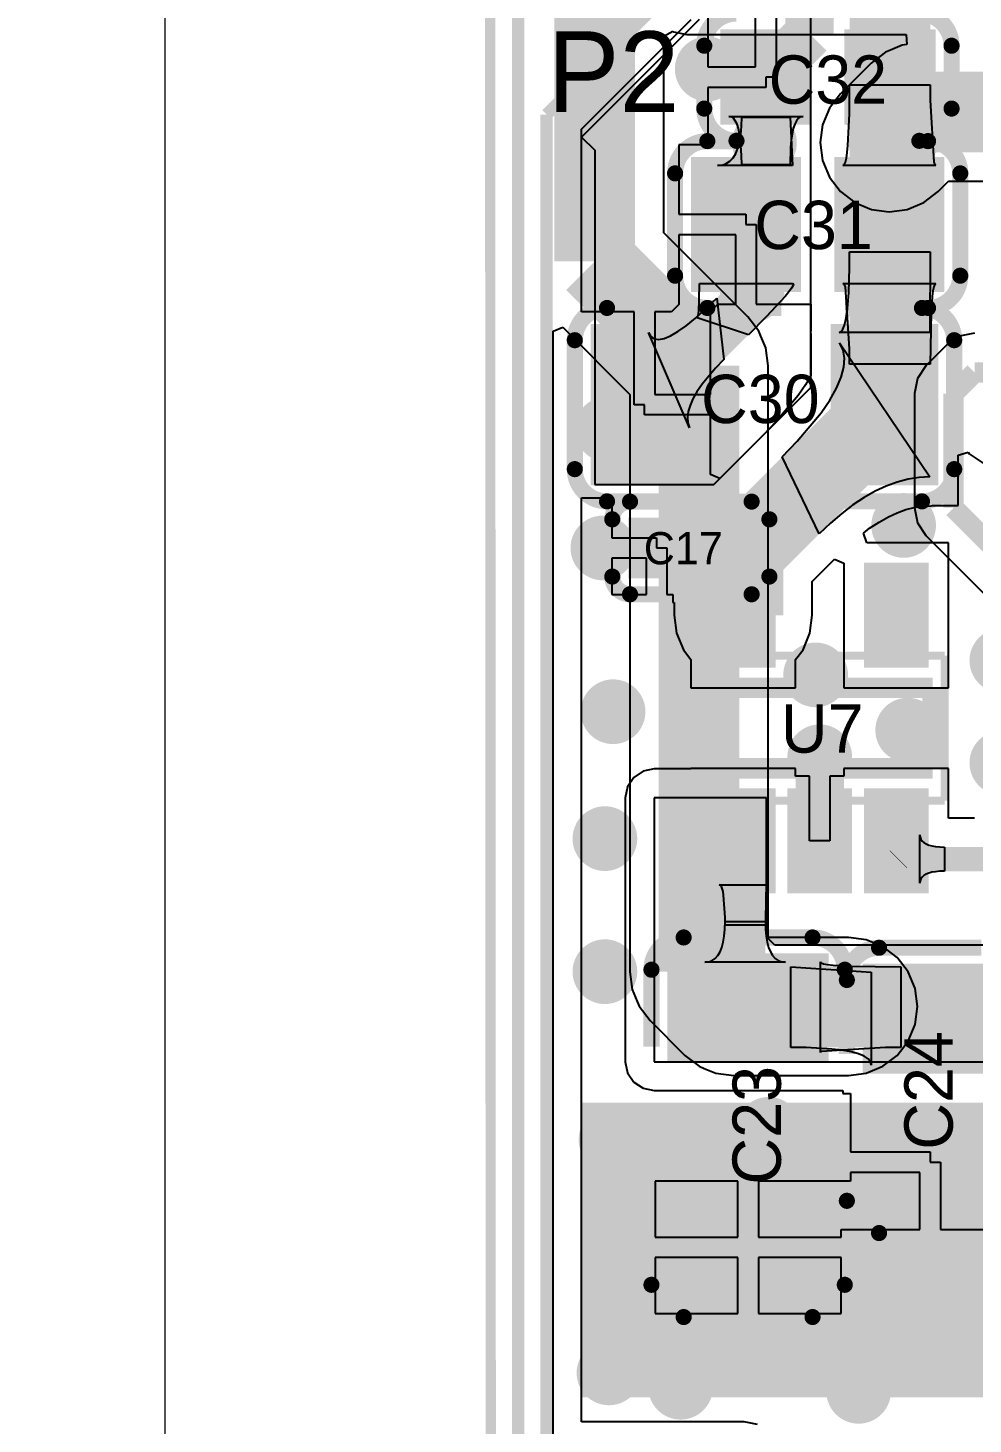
# Model space of a CAD drawing. Extents: x 72.1 to 112.7, y 45.7 to 113.8.
# Drawn here: x 74.26 to 85.99, y 54.69 to 72.01 of the extents above; entities that cross this region are included whole.
import ezdxf

# ---------------------------------------------------------------- set-up
doc = ezdxf.new("R2010")
doc.units = 0
doc.header["$MEASUREMENT"] = 0
doc.layers.get('0').update_dxf_attribs({"linetype": 'CONTINUOUS'})
doc.layers.get('Defpoints').update_dxf_attribs({"linetype": 'CONTINUOUS'})
for name, color, linetype in [('BOTTOMLAYER', 5, 'CONTINUOUS'), ('BOTTOMSOLDER', 6, 'CONTINUOUS'), ('KEEPOUTLAYER', 6, 'CONTINUOUS'), ('MECHANICAL13', 56, 'CONTINUOUS'), ('MULTILAYER', 9, 'CONTINUOUS'), ('TOPLAYER', 1, 'CONTINUOUS'), ('TOPOVERLAY', 2, 'CONTINUOUS'), ('TOPPASTE', 8, 'CONTINUOUS'), ('TOPSOLDER', 216, 'CONTINUOUS')]:
    doc.layers.add(name, color=color, linetype=linetype)
doc.dimstyles.get("Standard").update_dxf_attribs({"dimtxt": 1, "dimasz": 0.18, "dimexe": 0.18, "dimexo": 0.0625, "dimgap": 0.09, "dimtad": 0, "dimtih": 1, "dimtoh": 1, "dimzin": 0, "dimdsep": 46, "dimtxsty": 'Standard', "dimcen": 0.09, "dimclrd": 3, "dimclrt": 1, "dimadec": 0, "dimazin": 0, "dimtfac": 1, "dimtofl": 0, "dimtmove": 0, "dimatfit": 3, "dimfxl": 1, "dimtolj": 1, "dimtzin": 0, "dimlwd": 20, "dimlwe": 30, "dimarcsym": 0})

# ---------------------------------------------------------------- blocks, each defined once
blk = doc.blocks.new('*D4')
at = {"color": 0, "linetype": 'Continuous', "lineweight": 30, "transparency": 16777216}
for p, q in [((77.691, 109.115), (75.783, 109.115)), ((77.704, 48.333), (75.783, 48.333))]:
    blk.add_line(p, q, dxfattribs=at)
at = {"color": 3, "linetype": 'Continuous', "lineweight": 20, "transparency": 16777216}
for p, q in [((75.963, 108.935), (75.963, 79.314)), ((75.963, 48.513), (75.963, 78.134))]:
    blk.add_line(p, q, dxfattribs=at)
at = {"color": 3, "linetype": 'Continuous', "transparency": 16777216}
for points in [[(75.933, 108.935), (75.993, 108.935), (75.963, 109.115)], [(75.933, 48.513), (75.993, 48.513), (75.963, 48.333)]]:
    blk.add_solid(points, dxfattribs=at)
at = {"layer": 'Defpoints', "color": 0, "linetype": 'Continuous', "transparency": 16777216}
for p in [(75.963, 109.115), (77.754, 109.115), (77.767, 48.333)]:
    blk.add_point(p, dxfattribs=at)
at = {"color": 1, "linetype": 'Continuous', "transparency": 16777216, "insert": (75.963, 78.724), "char_height": 1, "attachment_point": 5}
blk.add_mtext('\\A1;60.78', dxfattribs=at)

msp = doc.modelspace()

# ---------------------------------------------------------------- linework, layer by layer
at = {"layer": 'BOTTOMLAYER'}
for p, q in [((82.152124, 71.909351), (82.264128, 71.969221)), ((82.152124, 69.468121), (82.152124, 71.909351)), ((82.264128, 71.969221), (82.272962, 71.963318)), ((82.272962, 71.963318), (82.43918, 71.930255)), ((82.43918, 71.930255), (85.16208, 71.930255)), ((85.16208, 71.930255), (85.170386, 71.803527)), ((84.964887, 71.735158), (84.904323, 71.710072)), ((85.111097, 71.795721), (84.964887, 71.735158)), ((85.170386, 71.803527), (85.111097, 71.795721)), ((84.726765, 71.573827), (84.345765, 71.192827)), ((84.904323, 71.710072), (84.726765, 71.573827)), ((84.345765, 71.192827), (84.209519, 71.015268)), ((84.209519, 71.015268), (84.123873, 70.808494)), ((84.123873, 70.808494), (84.094658, 70.5866)), ((84.094658, 70.5866), (84.123873, 70.364706)), ((84.123873, 70.364706), (84.209519, 70.157932)), ((84.209519, 70.157932), (84.345765, 69.980373)), ((85.558219, 69.980373), (85.688112, 70.110266)), ((85.688112, 70.110266), (91.124192, 70.110266)), ((84.345765, 69.980373), (84.523323, 69.844128)), ((84.523323, 69.844128), (84.730097, 69.758481)), ((85.173886, 69.758481), (85.38066, 69.844128)), ((85.38066, 69.844128), (85.558219, 69.980373)), ((84.730097, 69.758481), (84.951992, 69.729266)), ((84.951992, 69.729266), (85.173886, 69.758481)), ((83.196019, 68.424227), (82.152124, 69.468121)), ((80.780014, 68.249389), (80.897346, 68.297991)), ((80.897346, 68.297991), (81.732458, 67.46288)), ((83.332264, 68.246668), (83.196019, 68.424227)), ((80.780014, 53.877972), (80.780014, 68.249389)), ((83.357349, 68.186104), (83.332264, 68.246668)), ((83.417913, 68.039894), (83.357349, 68.186104)), ((85.825475, 68.183923), (85.667693, 68.078497)), ((86.011591, 68.220943), (85.825475, 68.183923)), ((83.447125, 67.818), (83.417913, 68.039894)), ((85.667687, 68.07849), (85.405493, 67.816298)), ((85.667693, 68.078497), (85.667687, 68.07849)), ((83.447125, 60.725134), (83.447125, 67.818)), ((85.405493, 67.816298), (85.300068, 67.658516)), ((85.300068, 67.658516), (85.263045, 67.4724)), ((81.732458, 67.46288), (81.732458, 60.2996)), ((85.263045, 67.4724), (85.263048, 67.472387)), ((85.263048, 67.472387), (85.263048, 66.055413)), ((85.263048, 66.055413), (85.263045, 66.0554)), ((85.263045, 66.0554), (85.300068, 65.869284)), ((85.300068, 65.869284), (85.405493, 65.711502)), ((85.405493, 65.711502), (87.005648, 64.11135)), ((84.443992, 60.725134), (83.447125, 60.725134)), ((84.665886, 60.695921), (84.443992, 60.725134)), ((84.872657, 60.610272), (84.665886, 60.695921)), ((85.050219, 60.474027), (84.872657, 60.610272)), ((85.186464, 60.296466), (85.050219, 60.474027)), ((81.732458, 60.2996), (81.76167, 60.077706)), ((85.272113, 60.089694), (85.186464, 60.296466)), ((81.76167, 60.077706), (81.822234, 59.931496)), ((85.301325, 59.8678), (85.272113, 60.089694)), ((81.822234, 59.931496), (81.847319, 59.870932)), ((81.847319, 59.870932), (81.983565, 59.693373)), ((85.272113, 59.645906), (85.301325, 59.8678)), ((81.983565, 59.693373), (82.415365, 59.261573)), ((85.186464, 59.439134), (85.272113, 59.645906)), ((85.050219, 59.261573), (85.186464, 59.439134)), ((82.415365, 59.261573), (82.592923, 59.125328)), ((84.872657, 59.125328), (85.050219, 59.261573)), ((82.592923, 59.125328), (82.653487, 59.100242)), ((82.653487, 59.100242), (82.799697, 59.039679)), ((84.665886, 59.039679), (84.872657, 59.125328)), ((82.799697, 59.039679), (83.021592, 59.010466)), ((83.021592, 59.010466), (84.443992, 59.010466)), ((84.443992, 59.010466), (84.665886, 59.039679))]:
    msp.add_line(p, q, dxfattribs=at)
for points, const_width in [([(80.345669, 53.348923), (80.345669, 98.924077)], 0.152001), ([(81.29479, 69.113001), (81.29479, 72.771399)], 1.000001), ([(84.951992, 70.5866), (85.332992, 70.9676)], 1.000001), ([(85.332992, 70.9676), (91.124192, 70.9676)], 1.000001), ([(81.29479, 69.113001), (82.589792, 67.818)], 1.000001), ([(82.589792, 60.2996), (82.589792, 67.818)], 1.000001), ([(85.749392, 67.4724), (86.011591, 67.734599)], 0.254), ([(86.011591, 67.734599), (89.846991, 67.734599)], 0.254), ([(85.749392, 66.0554), (85.749392, 67.4724)], 0.254), ([(85.749392, 66.0554), (87.491992, 64.3128)], 0.254), ([(82.589792, 60.2996), (83.021592, 59.8678)], 1.000001), ([(83.021592, 59.8678), (84.443992, 59.8678)], 1.000001)]:
    msp.add_lwpolyline(points, dxfattribs=dict(at, const_width=const_width))
for points, const_width in [([(82.541392, 71.501, 1), (82.841391, 71.501, 1)], 0.299999), ([(83.252592, 70.5866, 1), (83.552591, 70.5866, 1)], 0.299999), ([(84.751992, 70.5866, 1), (85.151991, 70.5866, 1)], 0.399999), ([(83.100192, 68.7578, 1), (83.400191, 68.7578, 1)], 0.299999), ([(81.296792, 67.0306, 1), (81.596791, 67.0306, 1)], 0.299999), ([(84.979792, 65.8368, 1), (85.279791, 65.8368, 1)], 0.299999), ([(81.245992, 65.5574, 1), (81.545991, 65.5574, 1)], 0.299999), ([(83.887592, 63.9826, 1), (84.187591, 63.9826, 1)], 0.299999), ([(81.372992, 63.5254, 1), (81.672991, 63.5254, 1)], 0.299999), ([(85.030592, 63.2968, 1), (85.330591, 63.2968, 1)], 0.299999), ([(83.938394, 62.966597, 1), (84.238394, 62.966597, 1)], 0.299999), ([(81.271392, 61.9506, 1), (81.571391, 61.9506, 1)], 0.299999), ([(81.271392, 60.2996, 1), (81.571391, 60.2996, 1)], 0.299999), ([(84.243992, 59.8678, 1), (84.643991, 59.8678, 1)], 0.399999), ([(83.303392, 58.3438, 1), (83.603391, 58.3438, 1)], 0.299999), ([(81.347592, 58.2168, 1), (81.647591, 58.2168, 1)], 0.299999), ([(85.538592, 57.1754, 1), (85.838591, 57.1754, 1)], 0.299999), ([(81.880992, 56.9468, 1), (82.180991, 56.9468, 1)], 0.299999), ([(84.522592, 56.4896, 1), (84.822591, 56.4896, 1)], 0.299999), ([(81.322192, 55.3212, 1), (81.622191, 55.3212, 1)], 0.299999), ([(82.211192, 55.1434, 1), (82.511191, 55.1434, 1)], 0.299999), ([(84.420992, 55.0926, 1), (84.720991, 55.0926, 1)], 0.299999)]:
    msp.add_lwpolyline(points, format="xyb", close=True, dxfattribs=dict(at, const_width=const_width))
at = {"layer": 'BOTTOMSOLDER'}
for points, const_width in [([(82.490592, 71.501, 1), (82.892191, 71.501, 1)], 0.401599), ([(84.701192, 70.5866, 1), (85.202791, 70.5866, 1)], 0.501599), ([(83.201792, 70.5866, 1), (83.603391, 70.5866, 1)], 0.401599), ([(83.049392, 68.7578, 1), (83.450991, 68.7578, 1)], 0.401599), ([(81.245992, 67.0306, 1), (81.647591, 67.0306, 1)], 0.401599), ([(84.928992, 65.8368, 1), (85.330591, 65.8368, 1)], 0.401599), ([(81.195192, 65.5574, 1), (81.596791, 65.5574, 1)], 0.401599), ([(86.148192, 64.1604, 1), (86.549791, 64.1604, 1)], 0.401599), ([(83.836792, 63.9826, 1), (84.238391, 63.9826, 1)], 0.401599), ([(81.322192, 63.5254, 1), (81.723791, 63.5254, 1)], 0.401599), ([(84.979792, 63.2968, 1), (85.381391, 63.2968, 1)], 0.401599), ([(83.887594, 62.966597, 1), (84.289194, 62.966597, 1)], 0.401599), ([(86.148192, 62.8904, 1), (86.549791, 62.8904, 1)], 0.401599), ([(81.220592, 61.9506, 1), (81.622191, 61.9506, 1)], 0.401599), ([(81.220592, 60.2996, 1), (81.622191, 60.2996, 1)], 0.401599), ([(84.193192, 59.8678, 1), (84.694791, 59.8678, 1)], 0.501599), ([(83.252592, 58.3438, 1), (83.654191, 58.3438, 1)], 0.401599), ([(81.296792, 58.2168, 1), (81.698391, 58.2168, 1)], 0.401599), ([(85.487792, 57.1754, 1), (85.889391, 57.1754, 1)], 0.401599), ([(81.830192, 56.9468, 1), (82.231791, 56.9468, 1)], 0.401599), ([(84.471792, 56.4896, 1), (84.873391, 56.4896, 1)], 0.401599), ([(81.271392, 55.3212, 1), (81.672991, 55.3212, 1)], 0.401599), ([(82.160392, 55.1434, 1), (82.561991, 55.1434, 1)], 0.401599), ([(84.370192, 55.0926, 1), (84.771791, 55.0926, 1)], 0.401599)]:
    msp.add_lwpolyline(points, format="xyb", close=True, dxfattribs=dict(at, const_width=const_width))
at = {"layer": 'KEEPOUTLAYER', "const_width": 0.127}
msp.add_lwpolyline([(79.982738, 108.3564), (80.006132, 50.037992)], dxfattribs=at)
at = {"layer": 'MECHANICAL13', "const_width": 0.1}
for points in [[(82.538395, 62.422197), (82.538395, 64.222198)], [(82.538395, 64.222198), (85.638394, 64.222198)], [(85.638394, 62.422197), (85.638394, 64.222198)], [(82.538395, 62.422197), (85.638394, 62.422197)]]:
    msp.add_lwpolyline(points, dxfattribs=at)
at = {"layer": 'MULTILAYER'}
for points, const_width in [([(82.541392, 71.501, 1), (82.841391, 71.501, 1)], 0.299999), ([(83.252592, 70.5866, 1), (83.552591, 70.5866, 1)], 0.299999), ([(84.751992, 70.5866, 1), (85.151991, 70.5866, 1)], 0.399999), ([(83.100192, 68.7578, 1), (83.400191, 68.7578, 1)], 0.299999), ([(81.296792, 67.0306, 1), (81.596791, 67.0306, 1)], 0.299999), ([(84.979792, 65.8368, 1), (85.279791, 65.8368, 1)], 0.299999), ([(81.245992, 65.5574, 1), (81.545991, 65.5574, 1)], 0.299999), ([(83.887592, 63.9826, 1), (84.187591, 63.9826, 1)], 0.299999), ([(81.372992, 63.5254, 1), (81.672991, 63.5254, 1)], 0.299999), ([(85.030592, 63.2968, 1), (85.330591, 63.2968, 1)], 0.299999), ([(83.938394, 62.966597, 1), (84.238394, 62.966597, 1)], 0.299999), ([(81.271392, 61.9506, 1), (81.571391, 61.9506, 1)], 0.299999), ([(81.271392, 60.2996, 1), (81.571391, 60.2996, 1)], 0.299999), ([(84.243992, 59.8678, 1), (84.643991, 59.8678, 1)], 0.399999), ([(83.303392, 58.3438, 1), (83.603391, 58.3438, 1)], 0.299999), ([(81.347592, 58.2168, 1), (81.647591, 58.2168, 1)], 0.299999), ([(85.538592, 57.1754, 1), (85.838591, 57.1754, 1)], 0.299999), ([(81.880992, 56.9468, 1), (82.180991, 56.9468, 1)], 0.299999), ([(84.522592, 56.4896, 1), (84.822591, 56.4896, 1)], 0.299999), ([(81.322192, 55.3212, 1), (81.622191, 55.3212, 1)], 0.299999), ([(82.211192, 55.1434, 1), (82.511191, 55.1434, 1)], 0.299999), ([(84.420992, 55.0926, 1), (84.720991, 55.0926, 1)], 0.299999)]:
    msp.add_lwpolyline(points, format="xyb", close=True, dxfattribs=dict(at, const_width=const_width))
at = {"layer": 'TOPLAYER'}
for p, q in [((83.977592, 67.548054), (83.977592, 74.2012)), ((81.132015, 70.75551), (82.490521, 72.114016)), ((82.59016, 72.113549), (81.132015, 70.655404)), ((82.700988, 72.143399), (82.700988, 71.5264)), ((83.292988, 71.5264), (83.292988, 72.143399)), ((83.546988, 72.143399), (83.546988, 71.3994)), ((82.700988, 71.5264), (83.292988, 71.5264)), ((83.546988, 71.3994), (83.419988, 71.3994)), ((83.419988, 71.3994), (83.419988, 71.2724)), ((83.419988, 71.2724), (82.700988, 71.2724)), ((82.700988, 71.2724), (82.700988, 70.655404)), ((84.456631, 70.942553), (84.459989, 71.302552)), ((84.459989, 71.302552), (85.459992, 71.302552)), ((85.459992, 71.302552), (85.46069, 71.112553)), ((85.46069, 71.112553), (85.504759, 70.342552)), ((82.988808, 70.906449), (82.958036, 70.912449)), ((82.958036, 70.912449), (83.88194, 70.912449)), ((83.016339, 70.888449), (82.988808, 70.906449)), ((83.040631, 70.858449), (83.016339, 70.888449)), ((83.061686, 70.81645), (83.040631, 70.858449)), ((83.116989, 70.78855), (83.119989, 70.902551)), ((83.119989, 70.902551), (83.719988, 70.902551)), ((83.719988, 70.902551), (83.749939, 70.302552)), ((83.799345, 70.858449), (83.778291, 70.81645)), ((83.823637, 70.888449), (83.799345, 70.858449)), ((83.851168, 70.906449), (83.823637, 70.888449)), ((83.88194, 70.912449), (83.851168, 70.906449)), ((84.439003, 70.552551), (84.456631, 70.942553)), ((81.132015, 68.489396), (81.132015, 70.75551)), ((83.079501, 70.762449), (83.061686, 70.81645)), ((83.094076, 70.69645), (83.079501, 70.762449)), ((83.092988, 70.596552), (83.10799, 70.686552)), ((83.105414, 70.618449), (83.094076, 70.69645)), ((83.10799, 70.686552), (83.116989, 70.78855)), ((83.745901, 70.69645), (83.734562, 70.618449)), ((83.760475, 70.762449), (83.745901, 70.69645)), ((83.778291, 70.81645), (83.760475, 70.762449)), ((81.132015, 70.655404), (81.294392, 70.493026)), ((82.611181, 70.5596), (82.338989, 70.5596)), ((82.338989, 70.5596), (82.338989, 69.6976)), ((82.700985, 70.649404), (82.611181, 70.5596)), ((82.700988, 70.655404), (82.700985, 70.655404)), ((82.700985, 70.655404), (82.700985, 70.649404)), ((83.04499, 70.452551), (83.071988, 70.518551)), ((83.071988, 70.518551), (83.092988, 70.596552)), ((83.118368, 70.42645), (83.105414, 70.618449)), ((83.726464, 70.528449), (83.719988, 70.31245)), ((83.734562, 70.618449), (83.726464, 70.528449)), ((84.429768, 70.462551), (84.439003, 70.552551)), ((81.294392, 70.493026), (81.294392, 66.3448)), ((82.92799, 70.326552), (82.972989, 70.356552)), ((82.972989, 70.356552), (83.011988, 70.398551)), ((83.011988, 70.398551), (83.04499, 70.452551)), ((83.119989, 70.31245), (83.118368, 70.42645)), ((84.39199, 70.312552), (84.406262, 70.342552)), ((84.406262, 70.342552), (84.418853, 70.392552)), ((84.418853, 70.392552), (84.429768, 70.462551)), ((85.504759, 70.342552), (85.516649, 70.312552)), ((82.819989, 70.302552), (82.876989, 70.308551)), ((83.749939, 70.302552), (82.819989, 70.302552)), ((82.876989, 70.308551), (82.92799, 70.326552)), ((83.719988, 70.31245), (83.119989, 70.31245)), ((84.376039, 70.302552), (84.39199, 70.312552)), ((85.529941, 70.302552), (84.376039, 70.302552)), ((85.516649, 70.312552), (85.529941, 70.302552)), ((82.338989, 69.6976), (83.172988, 69.6976)), ((83.172988, 69.6976), (83.172988, 69.5706)), ((83.172988, 69.5706), (83.299988, 69.5706)), ((83.299988, 69.5706), (83.299988, 68.5816)), ((83.045988, 69.4436), (82.338989, 69.4436)), ((82.338989, 69.4436), (82.338989, 68.581603)), ((83.045988, 68.5816), (83.045988, 69.4436)), ((84.458696, 69.042349), (84.459989, 69.232348)), ((84.459989, 69.232348), (85.459992, 69.232348)), ((85.459992, 69.232348), (85.454543, 68.232348)), ((84.448348, 68.722347), (84.458696, 69.042349)), ((82.593452, 68.634336), (82.596037, 68.838648)), ((82.596037, 68.838648), (83.749939, 68.838648)), ((83.738649, 68.781374), (83.705822, 68.736825)), ((83.756944, 68.813192), (83.738649, 68.781374)), ((83.749939, 68.838648), (83.760706, 68.832285)), ((83.760706, 68.832285), (83.756944, 68.813192)), ((84.39199, 68.828648), (84.376039, 68.838648)), ((84.376039, 68.838648), (85.529941, 68.838648)), ((84.406262, 68.798648), (84.39199, 68.828648)), ((84.45915, 68.028647), (84.406262, 68.798648)), ((85.504759, 68.798648), (85.494266, 68.748648)), ((85.516649, 68.828648), (85.504759, 68.798648)), ((85.529941, 68.838648), (85.516649, 68.828648)), ((82.544765, 68.408682), (82.809542, 68.656611)), ((82.585697, 68.496053), (82.593452, 68.634336)), ((82.809542, 68.656611), (82.898808, 67.89735)), ((83.658466, 68.67955), (83.429206, 68.431357)), ((83.705822, 68.736825), (83.658466, 68.67955)), ((84.427652, 68.482347), (84.448348, 68.722347)), ((85.485173, 68.678649), (85.471183, 68.478649)), ((85.494266, 68.748648), (85.485173, 68.678649)), ((81.785592, 68.489396), (81.132015, 68.489396)), ((81.785592, 67.335397), (81.785592, 68.489396)), ((82.249183, 68.489396), (82.039592, 68.489396)), ((82.039592, 68.489396), (82.039592, 67.462397)), ((82.338987, 68.5792), (82.249183, 68.489396)), ((82.338989, 68.581603), (82.338987, 68.581603)), ((82.338987, 68.581603), (82.338987, 68.5792)), ((82.572774, 68.423798), (82.577656, 68.440546)), ((82.577656, 68.440546), (82.581963, 68.464631)), ((82.581963, 68.464631), (82.585697, 68.496053)), ((82.731592, 67.462397), (82.731592, 68.489393)), ((82.731592, 68.489393), (82.731595, 68.489393)), ((82.731595, 68.491796), (82.821399, 68.5816)), ((82.731595, 68.489393), (82.731595, 68.491796)), ((82.821399, 68.5816), (83.045988, 68.5816)), ((83.429206, 68.431357), (83.203712, 68.202254)), ((83.299988, 68.5816), (83.977592, 68.5816)), ((83.977592, 68.5816), (83.977592, 68.253094)), ((84.413423, 68.392347), (84.427652, 68.482347)), ((85.471183, 68.478649), (85.459992, 67.838648)), ((82.327521, 68.241984), (82.430201, 68.31518)), ((82.430201, 68.31518), (82.544765, 68.408682)), ((82.567315, 68.414384), (82.572774, 68.423798)), ((83.203712, 68.202254), (82.567315, 68.414384)), ((84.355216, 68.242348), (84.377205, 68.272348)), ((84.377205, 68.272348), (84.396608, 68.322347)), ((84.396608, 68.322347), (84.413423, 68.392347)), ((82.471496, 67.048822), (81.961015, 68.2293)), ((81.961015, 68.2293), (81.992389, 68.180643)), ((81.992389, 68.180643), (82.035647, 68.152294)), ((82.035647, 68.152294), (82.090791, 68.144255)), ((82.090791, 68.144255), (82.157816, 68.156524)), ((82.157816, 68.156524), (82.236727, 68.189099)), ((82.236727, 68.189099), (82.327521, 68.241984)), ((83.974005, 68.233468), (83.973782, 68.232348)), ((83.973782, 68.232348), (83.977592, 68.213194)), ((83.977592, 68.253094), (83.973789, 68.234585)), ((83.973789, 68.234585), (83.974005, 68.233468)), ((83.977592, 68.213194), (83.977592, 68.081467)), ((84.330639, 68.232348), (84.355216, 68.242348)), ((85.454543, 68.232348), (84.330639, 68.232348)), ((84.377586, 68.012988), (84.333687, 68.102861)), ((84.333687, 68.102861), (85.454543, 66.438447)), ((83.977592, 68.081467), (83.97751, 68.080867)), ((83.97751, 68.080867), (83.977592, 68.08056)), ((83.977592, 68.08056), (83.977592, 67.697761)), ((84.395945, 67.91166), (84.377586, 68.012988)), ((84.388772, 67.798876), (84.395945, 67.91166)), ((84.459989, 67.838648), (84.45915, 68.028647)), ((82.794729, 67.789059), (82.627473, 67.588105)), ((82.898808, 67.89735), (82.794729, 67.789059)), ((84.356059, 67.674637), (84.388772, 67.798876)), ((85.459992, 67.838648), (84.459989, 67.838648)), ((82.627473, 67.588105), (82.564293, 67.49544)), ((83.911511, 67.581701), (83.820516, 67.449685)), ((83.977592, 67.697761), (83.911511, 67.581701)), ((84.297812, 67.538943), (84.356059, 67.674637)), ((82.039592, 67.462397), (82.731592, 67.462397)), ((82.514745, 67.407983), (82.478829, 67.325733)), ((82.564293, 67.49544), (82.514745, 67.407983)), ((82.774338, 66.3448), (83.977592, 67.548054)), ((83.820516, 67.449685), (83.544011, 67.12043)), ((84.104709, 67.23319), (84.21403, 67.391793)), ((84.21403, 67.391793), (84.297812, 67.538943)), ((81.912592, 67.335397), (81.785592, 67.335397)), ((81.912592, 67.208397), (81.912592, 67.335397)), ((82.456546, 67.248695), (82.447897, 67.176861)), ((82.478829, 67.325733), (82.456546, 67.248695)), ((83.809462, 66.881616), (84.104709, 67.23319)), ((82.731592, 67.208397), (81.912592, 67.208397)), ((82.447897, 67.176861), (82.452881, 67.110239)), ((82.452881, 67.110239), (82.471496, 67.048822)), ((82.731592, 66.46799), (82.731592, 67.208397)), ((83.544011, 67.12043), (83.38662, 66.957082)), ((83.38662, 66.957082), (82.848925, 66.419387)), ((83.623531, 66.688647), (83.809462, 66.881616)), ((85.807591, 66.707156), (85.929122, 66.744022)), ((85.807591, 66.470299), (85.807591, 66.707156)), ((85.929122, 66.744022), (85.941817, 66.725025)), ((85.941817, 66.725025), (86.140282, 66.592412)), ((84.080439, 65.731339), (83.623531, 66.688647)), ((82.848925, 66.419387), (82.731592, 66.46799)), ((85.050734, 66.374808), (84.914529, 66.325311)), ((85.186139, 66.410162), (85.050734, 66.374808)), ((85.320744, 66.431376), (85.186139, 66.410162)), ((85.454543, 66.438447), (85.320744, 66.431376)), ((85.810903, 66.457281), (85.807591, 66.470299)), ((85.807591, 66.434365), (85.810903, 66.457281)), ((85.807591, 66.0854), (85.807591, 66.434365)), ((81.132015, 54.714145), (81.132015, 66.181399)), ((81.132015, 66.181399), (81.509189, 66.181399)), ((81.294392, 66.3448), (82.774338, 66.3448)), ((81.509189, 66.181399), (81.509189, 66.136396)), ((84.639706, 66.183888), (84.501093, 66.091966)), ((84.777519, 66.261671), (84.639706, 66.183888)), ((84.914529, 66.325311), (84.777519, 66.261671)), ((81.509189, 66.136396), (81.509192, 66.136396)), ((81.509192, 66.136396), (81.509192, 65.684397)), ((84.501093, 66.091966), (84.361678, 65.985898)), ((85.050881, 65.995172), (85.15697, 66.033724)), ((85.15697, 66.033724), (85.259177, 66.060411)), ((85.259177, 66.060411), (85.358044, 66.075992)), ((85.358044, 66.075992), (85.473377, 66.082088)), ((85.473377, 66.082088), (85.486395, 66.0854)), ((85.486395, 66.0854), (85.807591, 66.0854)), ((84.22146, 65.86569), (84.080439, 65.731339)), ((84.361678, 65.985898), (84.22146, 65.86569)), ((84.707933, 65.800935), (84.826257, 65.879406)), ((84.826257, 65.879406), (84.940643, 65.943968)), ((84.940643, 65.943968), (85.050881, 65.995172)), ((81.509192, 65.684397), (82.063191, 65.684397)), ((82.063191, 65.684397), (82.063191, 65.557397)), ((84.631177, 65.742541), (84.707933, 65.800935)), ((84.671753, 65.622195), (84.631177, 65.742541)), ((82.063191, 65.557397), (82.190191, 65.557397)), ((82.190191, 65.557397), (82.190191, 64.978397)), ((85.688391, 65.622195), (84.671753, 65.622195)), ((85.688391, 63.822199), (85.688391, 65.622195)), ((81.936191, 65.430397), (81.509192, 65.430397)), ((81.509192, 65.430397), (81.509192, 64.978397)), ((81.936191, 64.978397), (81.936191, 65.430397)), ((83.995727, 65.141282), (84.271061, 65.416615)), ((84.271061, 65.416615), (84.388394, 65.368013)), ((84.388394, 65.368013), (84.388394, 63.822199)), ((83.995727, 64.722197), (83.995727, 65.141282)), ((81.509192, 64.978397), (81.936191, 64.978397)), ((82.190191, 64.978397), (82.263193, 64.978397)), ((82.263193, 64.978397), (82.263193, 64.882398)), ((82.263193, 64.882398), (82.28106, 64.882398)), ((82.28106, 64.882398), (82.28106, 64.722197)), ((82.28106, 64.722197), (82.310272, 64.500303)), ((83.966515, 64.500303), (83.995727, 64.722197)), ((82.310272, 64.500303), (82.395921, 64.293529)), ((83.880866, 64.293529), (83.966515, 64.500303)), ((82.395921, 64.293529), (82.488395, 64.173014)), ((83.788392, 64.173014), (83.880866, 64.293529)), ((82.488395, 64.173014), (82.488395, 63.822199)), ((83.788392, 63.822199), (83.788392, 64.173014)), ((82.488395, 63.822199), (83.788392, 63.822199)), ((84.388394, 63.822199), (85.688391, 63.822199)), ((81.894429, 62.788292), (81.778655, 62.710936)), ((82.030992, 62.815457), (81.894429, 62.788292)), ((82.488395, 62.815457), (82.030992, 62.815457)), ((83.788392, 62.822196), (82.488395, 62.822196)), ((82.488395, 62.822196), (82.488395, 62.815457)), ((83.788392, 62.726197), (83.788392, 62.822196)), ((83.961394, 62.726197), (83.788392, 62.726197)), ((83.961394, 61.922198), (83.961394, 62.726197)), ((84.388394, 62.726197), (84.215394, 62.726197)), ((84.215394, 62.726197), (84.215394, 61.922198)), ((85.688391, 62.822196), (84.388394, 62.822196)), ((84.388394, 62.822196), (84.388394, 62.726197)), ((85.688391, 62.206396), (85.688391, 62.822196)), ((81.7013, 62.595163), (81.674134, 62.4586)), ((81.778655, 62.710936), (81.7013, 62.595163)), ((81.674134, 62.4586), (81.674134, 59.182)), ((83.427992, 62.4586), (82.030992, 62.4586)), ((82.030992, 62.4586), (82.030992, 59.182)), ((83.427992, 60.7314), (83.427992, 62.4586)), ((86.01059, 62.206396), (85.688391, 62.206396)), ((84.215394, 61.922198), (83.961394, 61.922198)), ((85.332296, 61.396601), (85.332296, 61.996599)), ((85.332296, 61.996599), (85.335326, 61.968101)), ((85.335326, 61.968101), (85.344417, 61.942599)), ((85.344417, 61.942599), (85.35957, 61.9201)), ((85.35957, 61.9201), (85.380784, 61.9006)), ((85.380784, 61.9006), (85.408059, 61.8841)), ((85.408059, 61.8841), (85.441394, 61.8706)), ((85.441394, 61.8706), (85.480789, 61.8601)), ((85.480789, 61.8601), (85.526245, 61.852599)), ((85.526245, 61.852599), (85.577764, 61.848101)), ((85.577764, 61.848101), (85.635343, 61.8466)), ((85.635343, 61.8466), (85.635343, 61.5466)), ((85.408059, 61.5091), (85.380784, 61.4926)), ((85.441394, 61.5226), (85.408059, 61.5091)), ((85.480789, 61.5331), (85.441394, 61.5226)), ((85.526245, 61.540601), (85.480789, 61.5331)), ((85.577764, 61.545099), (85.526245, 61.540601)), ((85.635343, 61.5466), (85.577764, 61.545099)), ((82.855189, 61.370246), (82.841442, 61.375247)), ((82.841442, 61.375247), (83.435345, 61.375247)), ((82.86749, 61.355247), (82.855189, 61.370246)), ((82.878341, 61.330246), (82.86749, 61.355247)), ((82.887746, 61.295247), (82.878341, 61.330246)), ((83.424354, 61.330246), (83.41918, 61.250246)), ((83.427585, 61.355247), (83.424354, 61.330246)), ((83.43125, 61.370246), (83.427585, 61.355247)), ((83.435345, 61.375247), (83.43125, 61.370246)), ((85.335326, 61.425099), (85.332296, 61.396601)), ((85.344417, 61.450601), (85.335326, 61.425099)), ((85.35957, 61.4731), (85.344417, 61.450601)), ((85.380784, 61.4926), (85.35957, 61.4731)), ((82.895707, 61.250246), (82.887746, 61.295247)), ((82.91307, 60.970246), (82.895707, 61.250246)), ((83.41918, 61.250246), (83.413793, 60.875248)), ((82.903794, 60.740054), (82.911295, 60.825573)), ((82.911295, 60.825573), (82.913794, 60.921151)), ((82.913794, 60.875248), (82.91307, 60.970246)), ((82.913794, 60.921151), (83.413793, 60.921151)), ((83.413793, 60.875248), (82.913794, 60.875248)), ((83.413793, 60.921151), (83.416292, 60.825573)), ((83.416292, 60.825573), (83.423793, 60.740054)), ((82.873794, 60.599201), (82.891295, 60.664598)), ((82.891295, 60.664598), (82.903794, 60.740054)), ((83.423793, 60.740054), (83.436292, 60.664598)), ((83.529592, 60.6298), (83.427992, 60.7314)), ((83.436292, 60.664598), (83.453793, 60.599201)), ((82.753794, 60.438226), (82.791295, 60.463379)), ((82.791295, 60.463379), (82.823794, 60.498591)), ((82.823794, 60.498591), (82.851295, 60.543867)), ((82.851295, 60.543867), (82.873794, 60.599201)), ((83.453793, 60.599201), (83.476292, 60.543867)), ((83.476292, 60.543867), (83.503793, 60.498591)), ((83.503793, 60.498591), (83.536292, 60.463379)), ((87.237992, 60.6298), (83.529592, 60.6298)), ((83.536292, 60.463379), (83.573793, 60.438226)), ((82.663795, 60.418104), (82.711295, 60.423135)), ((83.663793, 60.418104), (82.663795, 60.418104)), ((82.711295, 60.423135), (82.753794, 60.438226)), ((83.573793, 60.438226), (83.616292, 60.423135)), ((83.616292, 60.423135), (83.663793, 60.418104)), ((83.728039, 59.359201), (83.728039, 60.359199)), ((83.728039, 60.359199), (84.72804, 60.293354)), ((84.096339, 59.297247), (84.096339, 60.421152)), ((84.096339, 60.421152), (84.106339, 60.409381)), ((84.106339, 60.409381), (84.136339, 60.398848)), ((84.136339, 60.398848), (84.186339, 60.389557)), ((84.186339, 60.389557), (84.256339, 60.381502)), ((84.256339, 60.381502), (84.456339, 60.369112)), ((84.456339, 60.369112), (85.09634, 60.359199)), ((84.72804, 60.293354), (84.72804, 59.139452)), ((85.09634, 60.359199), (85.09634, 59.359201)), ((83.918039, 59.357001), (83.728039, 59.359201)), ((84.238041, 59.339422), (83.918039, 59.357001)), ((84.106339, 59.309018), (84.096339, 59.297247)), ((84.90634, 59.358581), (84.106339, 59.309018)), ((84.368041, 59.324039), (84.238041, 59.339422)), ((84.47804, 59.304263), (84.368041, 59.324039)), ((84.56804, 59.28009), (84.47804, 59.304263)), ((84.63804, 59.251522), (84.56804, 59.28009)), ((84.68804, 59.218561), (84.63804, 59.251522)), ((85.09634, 59.359201), (84.90634, 59.358581)), ((81.674134, 59.182), (81.7013, 59.045437)), ((82.030992, 59.182), (89.777992, 59.182)), ((84.71804, 59.181205), (84.68804, 59.218561)), ((84.72804, 59.139452), (84.71804, 59.181205)), ((81.7013, 59.045437), (81.778655, 58.929664)), ((81.778655, 58.929664), (81.894429, 58.852308)), ((81.894429, 58.852308), (82.030992, 58.825143)), ((82.030992, 58.825143), (84.374993, 58.825143)), ((84.374993, 58.825143), (84.374993, 58.786405)), ((84.374993, 58.786405), (84.470989, 58.786405)), ((84.470989, 58.786405), (84.470989, 58.786403)), ((84.470989, 58.786403), (84.470989, 58.770401)), ((84.470989, 58.770401), (84.470992, 58.696601)), ((84.470992, 58.696601), (84.470989, 58.696598)), ((84.470989, 58.696598), (84.470992, 58.696598)), ((84.470992, 58.696598), (84.470992, 58.063402)), ((84.470992, 58.063402), (85.459992, 58.063402)), ((85.459992, 58.063402), (85.459992, 57.936402)), ((85.459992, 57.936402), (85.586992, 57.936402)), ((85.586992, 57.936402), (85.586992, 57.102403)), ((83.072389, 57.698201), (82.045391, 57.698201)), ((82.045391, 57.698201), (82.045391, 57.0062)), ((83.072389, 57.0062), (83.072389, 57.698201)), ((84.353385, 57.698201), (83.326389, 57.698201)), ((83.326389, 57.698201), (83.326389, 57.0062)), ((84.470992, 57.698203), (84.353385, 57.698203)), ((84.353385, 57.698203), (84.353385, 57.698201)), ((85.332992, 57.809402), (84.470992, 57.809402)), ((84.470992, 57.809402), (84.470992, 57.698203)), ((85.332992, 57.102403), (85.332992, 57.809402)), ((82.045391, 57.0062), (83.072389, 57.0062)), ((83.326389, 57.0062), (84.353387, 57.0062)), ((84.353387, 57.0062), (84.353387, 57.1024)), ((84.353387, 57.1024), (84.470994, 57.1024)), ((84.470994, 57.1024), (84.470994, 57.102403)), ((84.470994, 57.102403), (85.332992, 57.102403)), ((85.586992, 57.102403), (86.448991, 57.102403)), ((83.072389, 56.7522), (82.045391, 56.7522)), ((82.045391, 56.7522), (82.045391, 56.0602)), ((83.072389, 56.0602), (83.072389, 56.7522)), ((84.353387, 56.7522), (83.326389, 56.7522)), ((83.326389, 56.7522), (83.326389, 56.0602)), ((84.353387, 56.0602), (84.353387, 56.7522)), ((82.045391, 56.0602), (83.072389, 56.0602)), ((83.326389, 56.0602), (84.353387, 56.0602)), ((83.148592, 54.714145), (81.132015, 54.714145)), ((83.314809, 54.681082), (83.148592, 54.714145))]:
    msp.add_line(p, q, dxfattribs=at)
for points, const_width in [([(80.345669, 50.275523), (80.345669, 99.305077)], 0.152001), ([(84.95999, 67.402796), (84.95999, 80.052802)], 1.000001), ([(83.959992, 71.939404), (83.959992, 79.637004)], 0.599999), ([(80.697669, 70.935423), (82.183392, 72.421145)], 0.152001), ([(83.419988, 71.3994), (83.959992, 71.939404)], 0.599999), ([(83.419988, 68.842793), (83.419988, 71.3994)], 0.599999), ([(80.697669, 54.419322), (80.697669, 70.935423)], 0.152001), ([(81.912592, 67.335397), (83.419988, 68.842793)], 0.599999), ([(83.138394, 65.496402), (84.95999, 67.317998)], 1.000001), ([(84.892591, 67.335397), (84.95999, 67.402796)], 1.000001), ([(83.138394, 64.722197), (83.138394, 65.496402)], 1.000001), ([(84.088394, 61.922198), (84.088394, 62.966597)], 0.599999), ([(83.163794, 59.894795), (83.163794, 61.693598)], 0.499999), ([(85.063792, 61.693598), (85.066795, 61.6966)], 0.299999), ([(85.066795, 61.6966), (86.660589, 61.6966)], 0.299999), ([(83.199389, 59.8592), (89.102593, 59.8592)], 1.000001), ([(83.163794, 59.894795), (83.199389, 59.8592)], 0.499999)]:
    msp.add_lwpolyline(points, dxfattribs=dict(at, const_width=const_width))
for points, const_width in [([(82.541392, 71.501, 1), (82.841391, 71.501, 1)], 0.299999), ([(83.252592, 70.5866, 1), (83.552591, 70.5866, 1)], 0.299999), ([(84.751992, 70.5866, 1), (85.151991, 70.5866, 1)], 0.399999), ([(83.100192, 68.7578, 1), (83.400191, 68.7578, 1)], 0.299999), ([(81.296792, 67.0306, 1), (81.596791, 67.0306, 1)], 0.299999), ([(84.979792, 65.8368, 1), (85.279791, 65.8368, 1)], 0.299999), ([(81.245992, 65.5574, 1), (81.545991, 65.5574, 1)], 0.299999), ([(83.887592, 63.9826, 1), (84.187591, 63.9826, 1)], 0.299999), ([(81.372992, 63.5254, 1), (81.672991, 63.5254, 1)], 0.299999), ([(85.030592, 63.2968, 1), (85.330591, 63.2968, 1)], 0.299999), ([(83.938394, 62.966597, 1), (84.238394, 62.966597, 1)], 0.299999), ([(81.271392, 61.9506, 1), (81.571391, 61.9506, 1)], 0.299999), ([(81.271392, 60.2996, 1), (81.571391, 60.2996, 1)], 0.299999), ([(84.243992, 59.8678, 1), (84.643991, 59.8678, 1)], 0.399999), ([(83.303392, 58.3438, 1), (83.603391, 58.3438, 1)], 0.299999), ([(81.347592, 58.2168, 1), (81.647591, 58.2168, 1)], 0.299999), ([(85.538592, 57.1754, 1), (85.838591, 57.1754, 1)], 0.299999), ([(81.880992, 56.9468, 1), (82.180991, 56.9468, 1)], 0.299999), ([(84.522592, 56.4896, 1), (84.822591, 56.4896, 1)], 0.299999), ([(81.322192, 55.3212, 1), (81.622191, 55.3212, 1)], 0.299999), ([(82.211192, 55.1434, 1), (82.511191, 55.1434, 1)], 0.299999), ([(84.420992, 55.0926, 1), (84.720991, 55.0926, 1)], 0.299999)]:
    msp.add_lwpolyline(points, format="xyb", close=True, dxfattribs=dict(at, const_width=const_width))
for points in [[(83.884988, 71.889399), (82.954988, 71.889399), (83.884988, 70.909401), (82.954988, 70.909401)], [(85.42499, 71.889399), (84.49499, 71.889399), (85.42499, 70.909401), (84.49499, 70.909401)], [(83.752987, 70.3056), (82.59299, 70.3056), (83.752987, 68.8356), (82.59299, 68.8356)], [(85.532989, 70.3056), (84.372991, 70.3056), (85.532989, 68.8356), (84.372991, 68.8356)], [(82.477592, 68.235396), (81.347592, 68.235396), (82.477592, 66.435399), (81.347592, 66.435399)], [(85.457591, 68.235396), (84.327591, 68.235396), (85.457591, 66.435399), (84.327591, 66.435399)], [(82.363191, 65.882398), (81.763192, 65.882398), (82.363191, 65.232397), (81.763192, 65.232397)], [(83.213191, 65.882398), (82.613193, 65.882398), (83.213191, 65.232397), (82.613193, 65.232397)], [(83.438393, 65.272196), (82.838394, 65.272196), (83.438393, 64.172198), (82.838394, 64.172198)], [(85.338392, 65.272196), (84.738393, 65.272196), (85.338392, 64.172198), (84.738393, 64.172198)], [(83.438393, 62.472197), (82.838394, 62.472197), (83.438393, 61.372199), (82.838394, 61.372199)], [(84.388394, 62.472197), (83.788395, 62.472197), (84.388394, 61.372199), (83.788395, 61.372199)], [(85.338392, 62.472197), (84.738393, 62.472197), (85.338392, 61.372199), (84.738393, 61.372199)], [(84.099387, 59.294199), (84.099387, 60.4242), (82.299391, 59.294199), (82.299391, 60.4242)], [(86.194991, 59.136404), (86.194991, 60.296402), (84.724992, 59.136404), (84.724992, 60.296402)], [(81.132015, 55.0164), (88.304792, 55.0164), (81.132015, 58.674), (88.304792, 58.674)], [(86.194991, 57.356403), (86.194991, 58.516401), (84.724992, 57.356403), (84.724992, 58.516401)], [(84.099387, 56.3142), (84.099387, 57.444201), (82.299391, 56.3142), (82.299391, 57.444201)]]:
    msp.add_solid(points, dxfattribs=at)
at = {"layer": 'TOPOVERLAY', "const_width": 0.2}
for points in [[(82.654986, 71.789402, -0.414213), (83.054985, 72.189403)], [(85.324988, 72.189401, -0.414213), (85.724987, 71.789399)], [(83.054988, 70.609399, -0.414213), (82.654988, 71.009401)], [(85.724987, 71.009398, -0.414213), (85.324988, 70.609397)], [(82.29299, 70.2056, -0.414214), (82.692989, 70.605599)], [(85.432989, 70.605602, -0.414213), (85.832991, 70.205603)], [(82.692987, 68.535596, -0.414213), (82.292988, 68.935597)], [(85.832993, 68.935595, -0.414214), (85.432994, 68.535596)], [(81.047593, 68.135401, -0.414214), (81.447592, 68.5354)], [(85.357594, 68.5354, -0.414213), (85.757596, 68.135401)], [(81.447592, 66.1354, -0.414214), (81.047593, 66.535399)], [(85.757596, 66.535399, -0.414213), (85.357594, 66.1354)], [(81.513195, 65.912401, -0.414214), (81.733194, 66.1324)], [(83.243194, 66.132398, -0.414214), (83.463193, 65.912398)], [(81.733194, 64.982402, -0.414214), (81.513195, 65.202402)], [(83.463193, 65.202399, -0.414214), (83.243194, 64.9824)], [(81.999392, 60.3242, -0.414214), (82.399391, 60.724199)], [(83.999393, 60.724199, -0.414214), (84.399392, 60.3242)], [(84.424987, 60.196405, -0.414213), (84.824989, 60.596404)], [(84.824987, 57.056398, -0.414214), (84.424987, 57.456398)], [(82.399391, 56.014196, -0.414213), (81.999392, 56.414198)], [(84.399392, 56.414198, -0.414213), (83.999393, 56.014196)]]:
    msp.add_lwpolyline(points, format="xyb", dxfattribs=at)
at = {"layer": 'TOPOVERLAY'}
for points, const_width in [([(82.604986, 71.789402, 1), (82.704986, 71.789402, 1)], 0.1), ([(85.674987, 71.789399, 1), (85.774987, 71.789399, 1)], 0.1), ([(82.604988, 71.009401, 1), (82.704988, 71.009401, 1)], 0.1), ([(85.674987, 71.009398, 1), (85.774987, 71.009398, 1)], 0.1), ([(82.642989, 70.605599, 1), (82.742989, 70.605599, 1)], 0.1), ([(83.004988, 70.609399, 1), (83.104987, 70.609399, 1)], 0.1), ([(85.274988, 70.609397, 1), (85.374988, 70.609397, 1)], 0.1), ([(85.382989, 70.605602, 1), (85.482989, 70.605602, 1)], 0.1), ([(82.24299, 70.2056, 1), (82.34299, 70.2056, 1)], 0.1), ([(85.782991, 70.205603, 1), (85.882991, 70.205603, 1)], 0.1), ([(82.242988, 68.935597, 1), (82.342987, 68.935597, 1)], 0.1), ([(85.782993, 68.935595, 1), (85.882993, 68.935595, 1)], 0.1), ([(81.397592, 68.5354, 1), (81.497592, 68.5354, 1)], 0.1), ([(82.642987, 68.535596, 1), (82.742987, 68.535596, 1)], 0.1), ([(85.307594, 68.5354, 1), (85.407594, 68.5354, 1)], 0.1), ([(85.382994, 68.535596, 1), (85.482994, 68.535596, 1)], 0.1), ([(80.997593, 68.135401, 1), (81.097592, 68.135401, 1)], 0.1), ([(85.707596, 68.135401, 1), (85.807596, 68.135401, 1)], 0.1), ([(80.997593, 66.535399, 1), (81.097592, 66.535399, 1)], 0.1), ([(85.707596, 66.535399, 1), (85.807596, 66.535399, 1)], 0.1), ([(81.397592, 66.1354, 1), (81.497592, 66.1354, 1)], 0.1), ([(81.683195, 66.1324, 1), (81.783194, 66.1324, 1)], 0.1), ([(83.193194, 66.132398, 1), (83.293194, 66.132398, 1)], 0.1), ([(85.307594, 66.1354, 1), (85.407594, 66.1354, 1)], 0.1), ([(81.463195, 65.912401, 1), (81.563195, 65.912401, 1)], 0.1), ([(83.413194, 65.912398, 1), (83.513193, 65.912398, 1)], 0.1), ([(81.463195, 65.202402, 1), (81.563195, 65.202402, 1)], 0.1), ([(83.413194, 65.202399, 1), (83.513193, 65.202399, 1)], 0.1), ([(81.683195, 64.982402, 1), (81.783194, 64.982402, 1)], 0.1), ([(83.193194, 64.9824, 1), (83.293194, 64.9824, 1)], 0.1), ([(82.463394, 61.822195, 1), (82.213392, 61.822195, 1)], 0.249999), ([(82.150892, 61.822195, 1), (82.275891, 61.822195, 1)], 0.124998), ([(82.400894, 61.822195, 1), (82.525893, 61.822195, 1)], 0.124998), ([(82.349391, 60.724199, 1), (82.449391, 60.724199, 1)], 0.1), ([(83.949393, 60.724199, 1), (84.049392, 60.724199, 1)], 0.1), ([(84.774989, 60.596404, 1), (84.874989, 60.596404, 1)], 0.1), ([(81.949392, 60.3242, 1), (82.049391, 60.3242, 1)], 0.1), ([(84.349392, 60.3242, 1), (84.449392, 60.3242, 1)], 0.1), ([(84.374987, 60.196405, 1), (84.474987, 60.196405, 1)], 0.1), ([(84.374987, 57.456398, 1), (84.474987, 57.456398, 1)], 0.1), ([(84.774987, 57.056398, 1), (84.874986, 57.056398, 1)], 0.1), ([(81.949392, 56.414198, 1), (82.049391, 56.414198, 1)], 0.1), ([(84.349392, 56.414198, 1), (84.449392, 56.414198, 1)], 0.1), ([(82.349391, 56.014196, 1), (82.449391, 56.014196, 1)], 0.1), ([(83.949393, 56.014196, 1), (84.049392, 56.014196, 1)], 0.1)]:
    msp.add_lwpolyline(points, format="xyb", close=True, dxfattribs=dict(at, const_width=const_width))
for points, const_width in [([(82.654988, 71.009401), (82.654988, 71.789399)], 0.2), ([(85.724987, 71.009401), (85.724987, 71.789399)], 0.2), ([(82.692989, 70.605599), (83.61299, 70.605599)], 0.2), ([(83.054988, 70.609399), (83.789987, 70.609399)], 0.2), ([(84.512988, 70.605599), (85.432989, 70.605599)], 0.2), ([(84.589988, 70.609399), (85.324988, 70.609399)], 0.2), ([(82.29299, 68.9356), (82.29299, 70.2056)], 0.2), ([(85.832991, 68.9356), (85.832991, 70.2056)], 0.2), ([(81.447592, 68.5354), (82.402591, 68.5354)], 0.2), ([(82.692987, 68.535596), (83.612987, 68.535596)], 0.2), ([(84.402592, 68.5354), (85.357592, 68.5354)], 0.2), ([(84.512993, 68.535596), (85.432994, 68.535596)], 0.2), ([(81.047593, 66.535399), (81.047593, 68.135401)], 0.2), ([(85.757593, 66.535399), (85.757593, 68.135401)], 0.2), ([(81.447592, 66.1354), (82.402591, 66.1354)], 0.2), ([(81.738191, 66.1324), (82.188192, 66.1324)], 0.2), ([(82.788188, 66.132398), (83.23819, 66.132398)], 0.2), ([(84.402592, 66.1354), (85.357592, 66.1354)], 0.2), ([(81.513195, 65.202402), (81.513195, 65.912401)], 0.2), ([(83.463188, 65.202399), (83.463188, 65.912398)], 0.2), ([(81.738193, 64.982402), (82.188195, 64.982402)], 0.2), ([(82.788191, 64.9824), (83.238193, 64.9824)], 0.2), ([(82.688394, 63.822196), (85.488394, 63.822196)], 0.254), ([(82.688394, 62.822198), (82.688394, 63.822196)], 0.254), ([(85.488394, 62.822198), (85.488394, 63.822196)], 0.254), ([(82.688394, 62.822198), (85.488394, 62.822198)], 0.254), ([(82.399391, 60.724199), (83.999393, 60.724199)], 0.2), ([(84.824992, 60.596402), (86.094992, 60.596402)], 0.2), ([(81.999392, 59.369201), (81.999392, 60.3242)], 0.2), ([(84.399392, 59.369201), (84.399392, 60.3242)], 0.2), ([(84.424987, 59.276404), (84.424987, 60.196405)], 0.2), ([(84.424987, 57.456398), (84.424987, 58.376398)], 0.2), ([(81.999392, 56.4142), (81.999392, 57.369199)], 0.2), ([(84.399392, 56.4142), (84.399392, 57.369199)], 0.2), ([(84.824992, 57.056401), (86.094992, 57.056401)], 0.2), ([(82.399391, 56.014198), (83.999393, 56.014198)], 0.2)]:
    msp.add_lwpolyline(points, dxfattribs=dict(at, const_width=const_width))
at = {"layer": 'TOPPASTE'}
for points in [[(83.884988, 71.889399), (82.954988, 71.889399), (83.884988, 70.909401), (82.954988, 70.909401)], [(85.42499, 71.889399), (84.49499, 71.889399), (85.42499, 70.909401), (84.49499, 70.909401)], [(83.752987, 70.3056), (82.59299, 70.3056), (83.752987, 68.8356), (82.59299, 68.8356)], [(85.532989, 70.3056), (84.372991, 70.3056), (85.532989, 68.8356), (84.372991, 68.8356)], [(82.477592, 68.235396), (81.347592, 68.235396), (82.477592, 66.435399), (81.347592, 66.435399)], [(85.457591, 68.235396), (84.327591, 68.235396), (85.457591, 66.435399), (84.327591, 66.435399)], [(82.363191, 65.882398), (81.763192, 65.882398), (82.363191, 65.232397), (81.763192, 65.232397)], [(83.213191, 65.882398), (82.613193, 65.882398), (83.213191, 65.232397), (82.613193, 65.232397)], [(83.438393, 65.272196), (82.838394, 65.272196), (83.438393, 64.172198), (82.838394, 64.172198)], [(85.338392, 65.272196), (84.738393, 65.272196), (85.338392, 64.172198), (84.738393, 64.172198)], [(83.438393, 62.472197), (82.838394, 62.472197), (83.438393, 61.372199), (82.838394, 61.372199)], [(84.388394, 62.472197), (83.788395, 62.472197), (84.388394, 61.372199), (83.788395, 61.372199)], [(85.338392, 62.472197), (84.738393, 62.472197), (85.338392, 61.372199), (84.738393, 61.372199)], [(84.099387, 59.294199), (84.099387, 60.4242), (82.299391, 59.294199), (82.299391, 60.4242)], [(86.194991, 59.136404), (86.194991, 60.296402), (84.724992, 59.136404), (84.724992, 60.296402)], [(86.194991, 57.356403), (86.194991, 58.516401), (84.724992, 57.356403), (84.724992, 58.516401)], [(84.099387, 56.3142), (84.099387, 57.444201), (82.299391, 56.3142), (82.299391, 57.444201)]]:
    msp.add_solid(points, dxfattribs=at)
at = {"layer": 'TOPSOLDER'}
for points, const_width in [([(82.490592, 71.501, 1), (82.892191, 71.501, 1)], 0.401599), ([(84.701192, 70.5866, 1), (85.202791, 70.5866, 1)], 0.501599), ([(83.201792, 70.5866, 1), (83.603391, 70.5866, 1)], 0.401599), ([(83.049392, 68.7578, 1), (83.450991, 68.7578, 1)], 0.401599), ([(81.245992, 67.0306, 1), (81.647591, 67.0306, 1)], 0.401599), ([(84.928992, 65.8368, 1), (85.330591, 65.8368, 1)], 0.401599), ([(81.195192, 65.5574, 1), (81.596791, 65.5574, 1)], 0.401599), ([(86.148192, 64.1604, 1), (86.549791, 64.1604, 1)], 0.401599), ([(83.836792, 63.9826, 1), (84.238391, 63.9826, 1)], 0.401599), ([(81.322192, 63.5254, 1), (81.723791, 63.5254, 1)], 0.401599), ([(84.979792, 63.2968, 1), (85.381391, 63.2968, 1)], 0.401599), ([(83.887594, 62.966597, 1), (84.289194, 62.966597, 1)], 0.401599), ([(86.148192, 62.8904, 1), (86.549791, 62.8904, 1)], 0.401599), ([(81.220592, 61.9506, 1), (81.622191, 61.9506, 1)], 0.401599), ([(81.220592, 60.2996, 1), (81.622191, 60.2996, 1)], 0.401599), ([(84.193192, 59.8678, 1), (84.694791, 59.8678, 1)], 0.501599), ([(83.252592, 58.3438, 1), (83.654191, 58.3438, 1)], 0.401599), ([(81.296792, 58.2168, 1), (81.698391, 58.2168, 1)], 0.401599), ([(85.487792, 57.1754, 1), (85.889391, 57.1754, 1)], 0.401599), ([(81.830192, 56.9468, 1), (82.231791, 56.9468, 1)], 0.401599), ([(84.471792, 56.4896, 1), (84.873391, 56.4896, 1)], 0.401599), ([(81.271392, 55.3212, 1), (81.672991, 55.3212, 1)], 0.401599), ([(82.160392, 55.1434, 1), (82.561991, 55.1434, 1)], 0.401599), ([(84.370192, 55.0926, 1), (84.771791, 55.0926, 1)], 0.401599)]:
    msp.add_lwpolyline(points, format="xyb", close=True, dxfattribs=dict(at, const_width=const_width))
for points in [[(83.986588, 71.990999), (82.853388, 71.990999), (83.986588, 70.807801), (82.853388, 70.807801)], [(85.52659, 71.990999), (84.39339, 71.990999), (85.52659, 70.807801), (84.39339, 70.807801)], [(83.854587, 70.4072), (82.491389, 70.4072), (83.854587, 68.734), (82.491389, 68.734)], [(85.634589, 70.4072), (84.271391, 70.4072), (85.634589, 68.734), (84.271391, 68.734)], [(82.579192, 68.336996), (81.245992, 68.336996), (82.579192, 66.333799), (81.245992, 66.333799)], [(85.559191, 68.336996), (84.225991, 68.336996), (85.559191, 66.333799), (84.225991, 66.333799)], [(82.413991, 65.933198), (81.712392, 65.933198), (82.413991, 65.181597), (81.712392, 65.181597)], [(83.263991, 65.933198), (82.562393, 65.933198), (83.263991, 65.181597), (82.562393, 65.181597)], [(83.539993, 65.373796), (82.736794, 65.373796), (83.539993, 64.070598), (82.736794, 64.070598)], [(85.439992, 65.373796), (84.636793, 65.373796), (85.439992, 64.070598), (84.636793, 64.070598)], [(83.539993, 62.573797), (82.736794, 62.573797), (83.539993, 61.270599), (82.736794, 61.270599)], [(84.489994, 62.573797), (83.686795, 62.573797), (84.489994, 61.270599), (83.686795, 61.270599)], [(85.439992, 62.573797), (84.636793, 62.573797), (85.439992, 61.270599), (84.636793, 61.270599)], [(84.200987, 59.192599), (84.200987, 60.5258), (82.197791, 59.192599), (82.197791, 60.5258)], [(86.296591, 59.034804), (86.296591, 60.398002), (84.623392, 59.034804), (84.623392, 60.398002)], [(86.296591, 57.254803), (86.296591, 58.618001), (84.623392, 57.254803), (84.623392, 58.618001)], [(84.200987, 56.2126), (84.200987, 57.545801), (82.197791, 56.2126), (82.197791, 57.545801)]]:
    msp.add_solid(points, dxfattribs=at)

# ---------------------------------------------------------------- texts
at = {"layer": 'TOPOVERLAY'}
for s, height, p in [('P2', 1.000001, (80.710192, 70.9676)), ('C32', 0.599999, (83.453392, 71.0692)), ('C31', 0.599999, (83.275592, 69.2658)), ('C30', 0.599999, (82.615192, 67.1068)), ('C17', 0.399999, (81.903992, 65.3542)), ('U7', 0.599999, (83.605792, 63.0174))]:
    msp.add_text(s, height=height, dxfattribs=at).set_placement(p)
for s, p in [('C24', (85.739392, 58.0898)), ('C23', (83.605792, 57.658))]:
    msp.add_text(s, height=0.599999, rotation=90, dxfattribs=at).set_placement(p)

# ---------------------------------------------------------------- dimensions: what is measured, and where the dimension line sits
at = {"linetype": 'Continuous'}
dim = msp.add_linear_dim(base=(75.962531, 109.115099), p1=(77.766965, 48.332891), p2=(77.753874, 109.115099), angle=90, dimstyle='Standard', dxfattribs=at)
dim.commit()
dim.dimension.update_dxf_attribs({"geometry": '*D4', "text_midpoint": (75.962531, 78.723995)})

doc.saveas('drawing.dxf')
